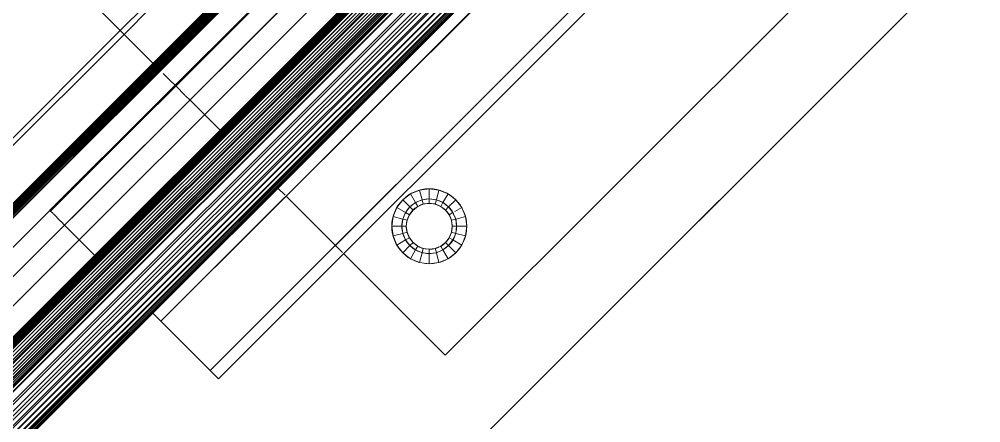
# Model space of a CAD drawing. Header units: millimetres. Extents: x -21051 to 202668, y -15646 to 13691.
# Drawn here: x -9757.2 to -9372.6, y 184.6 to 346.2 of the extents above; entities that cross this region are included whole.
import ezdxf

# ---------------------------------------------------------------- set-up
doc = ezdxf.new("R2010")
doc.units = ezdxf.units.MM
doc.layers.add('G-IMPT', color=8, linetype='Continuous', lineweight=5)
doc.layers.add('I-FURN', color=30, linetype='Continuous', lineweight=5)
doc.layers.get('0').off()
doc.layers.get('I-FURN').off()

# ---------------------------------------------------------------- blocks, each defined once
blk = doc.blocks.new('Sony_TV_Stand_7519 - Eileen_TV_Stand_Tall_dwg-V23-00_Ground floor')
at = {"layer": 'G-IMPT'}
for p, q in [((0, 215), (472.5, 215)), ((0, 215), (472.5, 215)), ((0, 215), (472.5, 215)), ((7.5, 215), (465, 215)), ((7.5, 215), (465, 215)), ((7.5, 215), (465, 215)), ((465, 215), (7.5, 215)), ((7.5, 215), (465, 215)), ((465, 215), (7.5, 215)), ((465, 215), (7.5, 215)), ((7.5, 215), (465, 215)), ((7.5, 215), (465, 215)), ((7.5, 215), (465, 215)), ((465, 215), (7.5, 215)), ((7.5, 215), (465, 215)), ((96.25, 71.42), (12.5, 71.42)), ((12.5, 71.42), (96.25, 71.42)), ((12.5, 70), (96.25, 70)), ((96.25, 70), (12.5, 70)), ((106.28, 71.42), (96.25, 71.42)), ((96.25, 71.42), (106.28, 71.42)), ((96.25, 70), (105.71, 70)), ((105.71, 70), (96.25, 70))]:
    blk.add_line(p, q, dxfattribs=at)
at = {"layer": 'G-IMPT', "flags": 128}
blk.add_lwpolyline([(0, 129.31), (0, 215), (472.5, 215)], dxfattribs=at)
blk = doc.blocks.new('Sony_TV_Stand_7519 - Sony_TV_Stand_7519-V24-00_Ground floor')
at = {"layer": 'G-IMPT'}
for p, q in [((-210, 45), (-210, 0.3)), ((-210, 0.3), (-210, 45)), ((-210, 0.3), (-210, 45)), ((-210, 0.3), (-210, 45)), ((512.13, 0.17), (-513.16, 0.17)), ((512.13, 0.27), (-512.65, 0.27)), ((512.13, 0.3), (-512.13, 0.3)), ((-512.13, 0.3), (183.41, 0.3)), ((183.38, 0.27), (-476.82, 0.27)), ((-476.82, 0.27), (183.38, 0.27)), ((476.79, 0.3), (-476.79, 0.3)), ((-476.79, 0.3), (476.79, 0.3)), ((-476.79, 0.3), (476.79, 0.3)), ((476.79, 0.3), (-476.79, 0.3)), ((-476.79, 0.3), (476.79, 0.3)), ((476.79, 0.3), (-476.79, 0.3)), ((476.79, 0.17), (-476.79, 0.17)), ((-476.79, 0.17), (476.79, 0.17)), ((407.56, 0), (-476.79, 0)), ((-210, 0.3), (-210, -2.29)), ((-210, -2.29), (-210, 0.3)), ((-210, -2.29), (-210, 0.3)), ((-210, -2.29), (-210, 0.3)), ((-516.1, -3.67), (512.13, -3.67)), ((-516.07, -3.15), (512.13, -3.15)), ((-515.96, -2.64), (512.13, -2.64)), ((-515.8, -2.15), (512.13, -2.15)), ((-515.57, -1.68), (512.13, -1.68)), ((-515.28, -1.25), (512.13, -1.25)), ((-514.94, -0.86), (512.13, -0.86)), ((-514.55, -0.52), (512.13, -0.52)), ((-514.12, -0.23), (512.13, -0.23)), ((-514.12, -0.23), (512.13, -0.23)), ((-513.65, 0), (512.13, 0)), ((407.56, 0), (-476.79, 0)), ((-476.79, -0.23), (476.79, -0.23)), ((476.79, -0.23), (-476.79, -0.23)), ((-476.79, -0.52), (476.79, -0.52)), ((476.79, -0.52), (-476.79, -0.52)), ((-476.79, -0.86), (476.79, -0.86)), ((476.79, -0.86), (-476.79, -0.86)), ((476.79, -1.25), (-476.79, -1.25)), ((476.79, -1.25), (-476.79, -1.25)), ((476.79, -1.68), (-476.79, -1.68)), ((476.79, -1.68), (-476.79, -1.68)), ((476.79, -2.15), (-476.79, -2.15)), ((476.79, -2.15), (-476.79, -2.15)), ((-476.79, -2.64), (476.79, -2.64)), ((476.79, -2.64), (-476.79, -2.64)), ((-476.79, -3.15), (476.79, -3.15)), ((476.79, -3.15), (-476.79, -3.15)), ((-476.79, -3.67), (476.79, -3.67)), ((476.79, -3.67), (-476.79, -3.67)), ((-476.79, -3.86), (476.79, -3.86)), ((476.79, -3.86), (-476.79, -3.86)), ((-476.79, -3.86), (476.79, -3.86)), ((-476.79, -3.86), (476.79, -3.86)), ((-476.79, -3.86), (476.79, -3.86)), ((-476.79, -3.86), (476.79, -3.86)), ((-210, -5.47), (-210, -9.64)), ((-210, -9.64), (-210, -5.47)), ((-210, -9.64), (-210, -5.47)), ((-210, -9.64), (-210, -5.47)), ((-210, -9.65), (-210, -12.18)), ((-210, -12.18), (-210, -9.65)), ((-210, -12.18), (-210, -9.65)), ((-210, -12.18), (-210, -9.65)), ((544.18, -12.18), (-544.18, -12.18)), ((544.18, -12.18), (-544.18, -12.18)), ((-516.1, -12.18), (516.1, -12.18)), ((-516.1, -12.18), (516.1, -12.18)), ((516.1, -12.18), (-516.1, -12.18)), ((516.1, -12.18), (-516.1, -12.18)), ((516.1, -12.18), (-516.1, -12.18)), ((516.1, -12.18), (-516.1, -12.18)), ((-516.1, -12.18), (516.1, -12.18)), ((516.1, -12.18), (-516.1, -12.18)), ((-280.79, -12.18), (280.79, -12.18)), ((280.79, -12.18), (-280.79, -12.18)), ((-280.79, -12.18), (-280.79, -12.57)), ((280.79, -12.18), (-280.79, -12.18)), ((-280.79, -13.97), (-280.79, -12.57)), ((-280.79, -12.57), (280.79, -12.57)), ((-280.79, -14.17), (-280.79, -18.42)), ((-280.79, -18.42), (-280.79, -14.17)), ((-280.79, -14.17), (-280.79, -18.42)), ((-280.79, -18.42), (-280.79, -14.17)), ((-210, -12.57), (-210, -17.88)), ((-210, -17.88), (-210, -12.57)), ((-210, -17.88), (-210, -12.57)), ((-210, -17.88), (-210, -12.57)), ((-280.79, -18.48), (-280.79, -20.5)), ((-280.79, -20.5), (-280.79, -18.48)), ((-280.79, -18.48), (-280.79, -20.5)), ((-280.79, -20.5), (-280.79, -18.48)), ((-210, -18.16), (-210, -20.5)), ((-210, -20.5), (-210, -18.16)), ((-210, -20.5), (-210, -18.16)), ((-210, -20.5), (-210, -18.16)), ((555.41, -20.5), (-555.41, -20.5)), ((555.41, -20.5), (-555.41, -20.5)), ((544.18, -20.5), (-544.18, -20.5)), ((516.1, -20.5), (-516.1, -20.5)), ((516.1, -20.5), (-516.1, -20.5)), ((516.1, -20.5), (-516.1, -20.5)), ((-280.79, -20.5), (-280.79, -28.82)), ((-280.79, -28.82), (-280.79, -20.5)), ((-280.79, -20.5), (-280.79, -28.82)), ((-280.79, -28.82), (-280.79, -20.5)), ((-210, -20.5), (-210, -28.82)), ((-210, -28.82), (-210, -20.5)), ((-210, -28.82), (-210, -20.5)), ((-210, -28.82), (-210, -20.5)), ((-555.41, -28.82), (555.41, -28.82)), ((516.1, -28.82), (-516.1, -28.82)), ((516.1, -28.82), (-516.1, -28.82)), ((-516.1, -28.82), (516.1, -28.82)), ((-516.1, -28.82), (516.1, -28.82)), ((-516.1, -28.82), (516.1, -28.82)), ((-516.1, -28.82), (516.1, -28.82)), ((-516.1, -28.82), (516.1, -28.82)), ((-516.1, -28.82), (516.1, -28.82)), ((516.1, -28.82), (-516.1, -28.82)), ((-280.79, -28.82), (-280.79, -37.48)), ((-280.79, -37.48), (-280.79, -28.82)), ((-280.79, -28.82), (-280.79, -37.48)), ((-280.79, -37.48), (-280.79, -28.82)), ((-210, -28.82), (-210, -37.46)), ((-210, -37.46), (-210, -28.82)), ((-210, -37.46), (-210, -28.82)), ((-210, -37.46), (-210, -28.82)), ((516.1, -37.58), (-516.1, -37.58)), ((516.1, -37.98), (-516.1, -37.98)), ((516.1, -38.37), (-516.1, -38.37)), ((516.1, -38.37), (-516.1, -38.37)), ((-210, -37.95), (-210, -40.81)), ((-210, -40.81), (-210, -37.95)), ((-210, -40.81), (-210, -37.95)), ((-210, -40.81), (-210, -37.95)), ((-516.1, -38.75), (516.1, -38.75)), ((-516.1, -39.11), (516.1, -39.11)), ((516.1, -39.11), (-516.1, -39.11)), ((516.1, -39.45), (-516.1, -39.45)), ((-516.1, -39.77), (516.1, -39.77)), ((-516.1, -40.07), (516.1, -40.07)), ((-516.1, -40.33), (516.1, -40.33)), ((-516.1, -40.56), (516.1, -40.56)), ((-516.1, -40.76), (516.1, -40.76)), ((516.1, -41.8), (-516.1, -41.8)), ((-516.1, -41.8), (516.1, -41.8)), ((-280.79, -38.84), (-280.79, -40.8)), ((-280.79, -40.8), (-280.79, -38.84)), ((-280.79, -38.84), (-280.79, -40.8)), ((-280.79, -40.8), (-280.79, -38.84)), ((516.1, -42.92), (-516.1, -42.92)), ((-516.1, -42.92), (516.1, -42.92)), ((516.1, -44.03), (-516.1, -44.03)), ((-516.1, -44.03), (516.1, -44.03)), ((516.1, -44.73), (-516.1, -44.73)), ((516.1, -44.73), (-516.1, -44.73)), ((516.1, -45.11), (-516.1, -45.11)), ((-516.1, -45.11), (516.1, -45.11)), ((516.1, -46.16), (-516.1, -46.16)), ((-516.1, -46.16), (516.1, -46.16)), ((516.1, -47.15), (-516.1, -47.15)), ((-516.1, -47.15), (516.1, -47.15)), ((516.1, -48.09), (-516.1, -48.09)), ((-516.1, -48.09), (516.1, -48.09)), ((516.1, -48.96), (-516.1, -48.96)), ((-516.1, -48.96), (516.1, -48.96)), ((516.1, -49.13), (-516.1, -49.13)), ((516.1, -49.13), (-516.1, -49.13)), ((516.1, -49.75), (-516.1, -49.75)), ((-516.1, -49.75), (516.1, -49.75)), ((516.1, -50.44), (-516.1, -50.44)), ((-516.1, -50.44), (516.1, -50.44)), ((516.1, -51.04), (-516.1, -51.04)), ((-516.1, -51.04), (516.1, -51.04)), ((516.1, -51.54), (-516.1, -51.54)), ((-516.1, -51.54), (516.1, -51.54)), ((205.84, -51.93), (-516.1, -51.93)), ((-516.1, -51.93), (205.84, -51.93)), ((516.1, -52.9), (-516.1, -52.9)), ((516.1, -52.9), (-516.1, -52.9)), ((516.1, -53.13), (-516.1, -53.13)), ((516.1, -53.13), (-516.1, -53.13)), ((516.1, -55.91), (-516.1, -55.91)), ((516.1, -55.91), (-516.1, -55.91)), ((516.1, -56.73), (-516.1, -56.73)), ((516.1, -56.73), (-516.1, -56.73)), ((516.1, -58.65), (-516.1, -58.65)), ((516.1, -58.65), (-516.1, -58.65)), ((516.1, -59.92), (-516.1, -59.92)), ((516.1, -59.92), (-516.1, -59.92)), ((516.1, -61.1), (-516.1, -61.1)), ((516.1, -61.1), (-516.1, -61.1)), ((516.1, -62.69), (-516.1, -62.69)), ((516.1, -62.69), (-516.1, -62.69)), ((516.1, -63.28), (-516.1, -63.28)), ((516.1, -63.28), (-516.1, -63.28)), ((516.1, -65.04), (-516.1, -65.04)), ((516.1, -65.04), (-516.1, -65.04)), ((516.1, -65.16), (-516.1, -65.16)), ((516.1, -65.16), (-516.1, -65.16)), ((516.1, -66.76), (-516.1, -66.76)), ((516.1, -66.76), (-516.1, -66.76)), ((516.1, -66.97), (-516.1, -66.97)), ((516.1, -66.97), (-516.1, -66.97)), ((516.1, -68.08), (-516.1, -68.08)), ((516.1, -68.08), (-516.1, -68.08)), ((516.1, -68.48), (-516.1, -68.48)), ((516.1, -68.48), (-516.1, -68.48)), ((516.1, -69.1), (-516.1, -69.1)), ((516.1, -69.1), (-516.1, -69.1)), ((516.1, -69.55), (-516.1, -69.55)), ((516.1, -69.55), (-516.1, -69.55)), ((516.1, -69.83), (-516.1, -69.83)), ((516.1, -69.83), (-516.1, -69.83)), ((516.1, -70.2), (-516.1, -70.2)), ((516.1, -70.2), (-516.1, -70.2)), ((516.1, -70.27), (-516.1, -70.27)), ((516.1, -70.27), (-516.1, -70.27)), ((-280.79, -70.42), (-516.1, -70.42)), ((516.1, -70.42), (-516.1, -70.42)), ((-280.79, -70.42), (-516.1, -70.42)), ((-516.1, -70.42), (516.1, -70.42)), ((-280.79, -70.42), (280.79, -70.42)), ((-280.79, -70.42), (280.79, -70.42)), ((-280.79, -102.86), (-280.79, -70.42)), ((-280.79, -75.01), (-280.79, -70.42)), ((-280.79, -70.42), (280.79, -70.42)), ((280.79, -70.42), (-280.79, -70.42)), ((280.79, -70.42), (-280.79, -70.42)), ((-280.79, -75.01), (-280.79, -70.42)), ((280.79, -70.42), (-280.79, -70.42)), ((280.79, -70.42), (-280.79, -70.42)), ((280.79, -70.42), (-280.79, -70.42)), ((-210, -70.42), (-210, -74.43)), ((-210, -74.43), (-210, -70.42)), ((-210, -74.43), (-210, -70.42)), ((-210, -74.43), (-210, -70.42)), ((-280.79, -75.01), (280.79, -75.01)), ((-280.79, -107.49), (-280.79, -75.01)), ((-280.79, -75.01), (280.79, -75.01)), ((-280.79, -107.49), (-280.79, -75.01)), ((-210, -75.01), (-210, -106.9)), ((-210, -106.9), (-210, -75.01)), ((-210, -106.9), (-210, -75.01)), ((-210, -106.9), (-210, -75.01)), ((-280.79, -107.49), (-280.79, -102.86)), ((280.79, -102.86), (-280.79, -102.86)), ((-280.79, -102.86), (-280.79, -107.49)), ((-280.79, -107.49), (280.79, -107.49)), ((-280.79, -107.49), (280.79, -107.49)), ((-280.79, -107.49), (280.79, -107.49)), ((-280.79, -107.49), (280.79, -107.49)), ((-210, -107.49), (-210, -165)), ((-210, -165), (-210, -107.49)), ((-210, -165), (-210, -107.49)), ((-210, -165), (-210, -107.49)), ((-188.61, -113.39), (-185.5, -111.01)), ((-185.5, -111.01), (-181.88, -109.51)), ((-185.5, -111.01), (-183.48, -114.52)), ((-181.88, -109.51), (-178, -109)), ((-181.88, -109.51), (-180.83, -113.42)), ((-178, -109), (-178, -113.05)), ((-178, -109), (-174.12, -109.51)), ((-174.12, -109.51), (-175.17, -113.42)), ((-174.12, -109.51), (-170.5, -111.01)), ((-170.5, -111.01), (-172.53, -114.52)), ((-170.5, -111.01), (-167.39, -113.39)), ((-190.99, -116.5), (-188.61, -113.39)), ((-188.61, -113.39), (-185.74, -116.26)), ((-183.48, -114.52), (-185.74, -116.26)), ((-183.48, -114.52), (-180.83, -113.42)), ((-183.48, -114.52), (-182.6, -116.03)), ((-182.6, -116.03), (-180.38, -115.12)), ((-182.6, -116.03), (-180.38, -115.12)), ((-182.6, -116.03), (-180.38, -115.12)), ((-180.83, -113.42), (-178, -113.05)), ((-180.83, -113.42), (-180.38, -115.12)), ((-178, -114.8), (-180.38, -115.12)), ((-180.38, -115.12), (-178, -114.8)), ((-180.38, -115.12), (-178, -114.8)), ((-178, -113.05), (-178, -114.8)), ((-175.17, -113.42), (-178, -113.05)), ((-175.62, -115.12), (-178, -114.8)), ((-178, -114.8), (-175.62, -115.12)), ((-175.62, -115.12), (-178, -114.8)), ((-175.17, -113.42), (-175.62, -115.12)), ((-175.62, -115.12), (-173.4, -116.03)), ((-175.62, -115.12), (-173.4, -116.03)), ((-173.4, -116.03), (-175.62, -115.12)), ((-172.53, -114.52), (-175.17, -113.42)), ((-172.53, -114.52), (-173.4, -116.03)), ((-172.53, -114.52), (-170.26, -116.26)), ((-167.39, -113.39), (-170.26, -116.26)), ((-167.39, -113.39), (-165.01, -116.5)), ((-192.49, -120.12), (-190.99, -116.5)), ((-190.99, -116.5), (-187.48, -118.52)), ((-187.48, -118.52), (-188.58, -121.17)), ((-187.48, -118.52), (-185.74, -116.26)), ((-187.48, -118.52), (-185.97, -119.4)), ((-185.97, -119.4), (-184.5, -117.5)), ((-184.5, -117.5), (-185.97, -119.4)), ((-185.97, -119.4), (-184.5, -117.5)), ((-184.5, -117.5), (-185.74, -116.26)), ((-184.5, -117.5), (-182.6, -116.03)), ((-184.5, -117.5), (-182.6, -116.03)), ((-182.6, -116.03), (-184.5, -117.5)), ((-171.5, -117.5), (-173.4, -116.03)), ((-173.4, -116.03), (-171.5, -117.5)), ((-173.4, -116.03), (-171.5, -117.5)), ((-170.26, -116.26), (-171.5, -117.5)), ((-171.5, -117.5), (-170.03, -119.4)), ((-171.5, -117.5), (-170.03, -119.4)), ((-170.03, -119.4), (-171.5, -117.5)), ((-170.26, -116.26), (-168.52, -118.52)), ((-170.03, -119.4), (-168.52, -118.52)), ((-165.01, -116.5), (-168.52, -118.52)), ((-167.42, -121.17), (-168.52, -118.52)), ((-165.01, -116.5), (-163.51, -120.12)), ((-193, -124), (-192.49, -120.12)), ((-192.49, -120.12), (-188.58, -121.17)), ((-188.58, -121.17), (-188.95, -124)), ((-186.88, -121.62), (-188.58, -121.17)), ((-187.2, -124), (-186.88, -121.62)), ((-186.88, -121.62), (-187.2, -124)), ((-186.88, -121.62), (-187.2, -124)), ((-186.88, -121.62), (-185.97, -119.4)), ((-186.88, -121.62), (-185.97, -119.4)), ((-186.88, -121.62), (-185.97, -119.4)), ((-169.12, -121.62), (-170.03, -119.4)), ((-169.12, -121.62), (-170.03, -119.4)), ((-169.12, -121.62), (-170.03, -119.4)), ((-167.42, -121.17), (-169.12, -121.62)), ((-169.12, -121.62), (-168.8, -124)), ((-168.8, -124), (-169.12, -121.62)), ((-168.8, -124), (-169.12, -121.62)), ((-163.51, -120.12), (-167.42, -121.17)), ((-167.42, -121.17), (-167.05, -124)), ((-163.51, -120.12), (-163, -124)), ((-193, -124), (-188.95, -124)), ((-193, -124), (-192.49, -127.88)), ((-192.49, -127.88), (-188.58, -126.83)), ((-188.95, -124), (-187.2, -124)), ((-188.95, -124), (-188.58, -126.83)), ((-188.58, -126.83), (-186.88, -126.38)), ((-187.48, -129.48), (-188.58, -126.83)), ((-187.2, -124), (-186.88, -126.38)), ((-187.2, -124), (-186.88, -126.38)), ((-186.88, -126.38), (-187.2, -124)), ((-185.97, -128.6), (-186.88, -126.38)), ((-186.88, -126.38), (-185.97, -128.6)), ((-185.97, -128.6), (-186.88, -126.38)), ((-170.03, -128.6), (-169.12, -126.38)), ((-170.03, -128.6), (-169.12, -126.38)), ((-169.12, -126.38), (-170.03, -128.6)), ((-168.8, -124), (-169.12, -126.38)), ((-168.8, -124), (-169.12, -126.38)), ((-168.8, -124), (-169.12, -126.38)), ((-169.12, -126.38), (-167.42, -126.83)), ((-167.42, -126.83), (-169.12, -126.38)), ((-168.8, -124), (-167.05, -124)), ((-167.05, -124), (-167.42, -126.83)), ((-163, -124), (-167.05, -124)), ((-163.51, -127.88), (-163, -124)), ((-192.49, -127.88), (-190.99, -131.5)), ((-190.99, -131.5), (-187.48, -129.48)), ((-185.97, -128.6), (-187.48, -129.48)), ((-185.74, -131.74), (-187.48, -129.48)), ((-185.97, -128.6), (-184.5, -130.5)), ((-185.97, -128.6), (-184.5, -130.5)), ((-184.5, -130.5), (-185.97, -128.6)), ((-184.5, -130.5), (-185.74, -131.74)), ((-184.5, -130.5), (-182.6, -131.97)), ((-184.5, -130.5), (-182.6, -131.97)), ((-184.5, -130.5), (-182.6, -131.97)), ((-173.4, -131.97), (-171.5, -130.5)), ((-171.5, -130.5), (-173.4, -131.97)), ((-171.5, -130.5), (-173.4, -131.97)), ((-171.5, -130.5), (-170.03, -128.6)), ((-171.5, -130.5), (-170.03, -128.6)), ((-171.5, -130.5), (-170.03, -128.6)), ((-170.26, -131.74), (-171.5, -130.5)), ((-168.52, -129.48), (-170.26, -131.74)), ((-168.52, -129.48), (-170.03, -128.6)), ((-168.52, -129.48), (-167.67, -127.44)), ((-165.01, -131.5), (-168.52, -129.48)), ((-163.51, -127.88), (-166.64, -127.04)), ((-163.51, -127.88), (-166.64, -127.04)), ((-165.01, -131.5), (-163.51, -127.88)), ((-190.99, -131.5), (-188.61, -134.61)), ((-188.61, -134.61), (-185.74, -131.74)), ((-183.49, -133.48), (-185.74, -131.74)), ((-185.5, -136.99), (-183.48, -133.48)), ((-185.5, -136.99), (-183.48, -133.48)), ((-183.48, -133.48), (-180.83, -134.58)), ((-183.47, -133.47), (-182.6, -131.97)), ((-183.47, -133.47), (-182.6, -131.97)), ((-182.6, -131.97), (-181.13, -132.58)), ((-182.6, -131.97), (-181.13, -132.58)), ((-182.6, -131.97), (-181.13, -132.58)), ((-181.88, -138.49), (-180.83, -134.58)), ((-180.83, -134.58), (-180.38, -132.88)), ((-180.83, -134.58), (-178, -134.95)), ((-178, -133.2), (-180.38, -132.88)), ((-178, -133.2), (-180.38, -132.88)), ((-178, -133.2), (-180.38, -132.88)), ((-178, -133.2), (-175.62, -132.88)), ((-175.62, -132.88), (-178, -133.2)), ((-178, -133.2), (-175.62, -132.88)), ((-178, -134.95), (-178, -133.2)), ((-178, -134.95), (-175.17, -134.58)), ((-173.4, -131.97), (-175.62, -132.88)), ((-173.4, -131.97), (-175.62, -132.88)), ((-175.62, -132.88), (-173.4, -131.97)), ((-175.17, -134.58), (-175.62, -132.88)), ((-175.17, -134.58), (-172.53, -133.48)), ((-174.12, -138.49), (-175.17, -134.58)), ((-172.53, -133.48), (-173.4, -131.97)), ((-170.26, -131.74), (-172.53, -133.48)), ((-170.5, -136.99), (-172.53, -133.48)), ((-167.39, -134.61), (-170.26, -131.74)), ((-167.39, -134.61), (-165.01, -131.5)), ((-187.89, -135.16), (-185.5, -136.99)), ((-185.5, -136.99), (-181.88, -138.49)), ((-178, -139), (-178, -134.95)), ((-174.12, -138.49), (-170.5, -136.99)), ((-170.5, -136.99), (-167.39, -134.61)), ((-181.88, -138.49), (-178, -139)), ((-178, -139), (-174.12, -138.49)), ((-210, -165), (210, -165)), ((-210, -165), (210, -165)), ((210, -165), (-210, -165)), ((210, -165), (-210, -165))]:
    blk.add_line(p, q, dxfattribs=at)
at = {"layer": 'G-IMPT', "flags": 128}
for points in [[(513.16, 0.17), (513.65, 0), (512.13, 0), (-513.65, 0), (-513.16, 0.17), (512.13, 0.17), (512.13, 0.27), (512.13, 0.3)], [(-512.13, 0.3), (-512.65, 0.27), (512.13, 0.27)], [(-516.1, -3.67), (512.13, -3.67), (516.1, -3.67)], [(-516.07, -3.15), (512.13, -3.15), (516.07, -3.15)], [(-515.96, -2.64), (512.13, -2.64), (515.96, -2.64)], [(-515.8, -2.15), (512.13, -2.15), (515.8, -2.15)], [(-515.57, -1.68), (512.13, -1.68), (515.57, -1.68)], [(-515.28, -1.25), (512.13, -1.25), (515.28, -1.25)], [(-514.94, -0.86), (512.13, -0.86), (514.94, -0.86)], [(-514.55, -0.52), (512.13, -0.52), (514.55, -0.52)], [(-280.79, -12.18), (-280.79, -12.57), (-280.79, -13.97)], [(516.1, -37.17), (516.1, -37.58), (516.1, -37.98), (516.1, -38.37), (516.1, -38.75), (-516.1, -38.75), (-516.1, -39.11), (-516.1, -39.45)], [(516.1, -37.58), (-516.1, -37.58), (-516.1, -37.98)], [(516.1, -37.98), (-516.1, -37.98), (-516.1, -38.37), (-516.1, -38.75)], [(516.1, -38.75), (516.1, -39.11), (516.1, -39.45), (516.1, -39.77), (-516.1, -39.77), (-516.1, -39.45), (516.1, -39.45)], [(-516.1, -39.77), (-516.1, -40.07), (516.1, -40.07), (516.1, -40.33), (516.1, -40.56), (-516.1, -40.56), (-516.1, -40.33)], [(516.1, -40.33), (-516.1, -40.33), (-516.1, -40.07)], [(516.1, -40.56), (516.1, -40.76), (-516.1, -40.76), (-516.1, -40.56)], [(280.79, -107.49), (280.79, -102.86), (-280.79, -102.86), (-280.79, -70.42)], [(-280.79, -70.42), (-280.79, -75.01), (280.79, -75.01)], [(-185.5, -111.01), (-183.48, -114.52), (-182.6, -116.03)], [(-181.88, -109.51), (-180.83, -113.42), (-180.38, -115.12)], [(-178, -109), (-178, -113.05), (-178, -114.8)], [(-174.12, -109.51), (-175.17, -113.42), (-175.62, -115.12)], [(-170.5, -111.01), (-172.53, -114.52), (-173.4, -116.03)], [(-188.61, -113.39), (-185.74, -116.26), (-184.5, -117.5)], [(-167.39, -113.39), (-170.26, -116.26), (-171.5, -117.5)], [(-190.99, -116.5), (-187.48, -118.52), (-185.97, -119.4)], [(-165.01, -116.5), (-168.52, -118.52), (-170.03, -119.4)], [(-192.49, -120.12), (-188.58, -121.17), (-186.88, -121.62)], [(-163.51, -120.12), (-167.42, -121.17), (-169.12, -121.62)], [(-193, -124), (-188.95, -124), (-187.2, -124)], [(-192.49, -127.88), (-188.58, -126.83), (-186.88, -126.38)], [(-163, -124), (-167.05, -124), (-168.8, -124)], [(-190.99, -131.5), (-187.48, -129.48), (-185.97, -128.6)], [(-188.61, -134.61), (-185.74, -131.74), (-184.5, -130.5)], [(-167.39, -134.61), (-170.26, -131.74), (-171.5, -130.5)], [(-165.01, -131.5), (-168.52, -129.48), (-170.03, -128.6)], [(-181.88, -138.49), (-180.83, -134.58), (-180.38, -132.88)], [(-178, -139), (-178, -134.95), (-178, -133.2)], [(-174.12, -138.49), (-175.17, -134.58), (-175.62, -132.88)], [(-170.5, -136.99), (-172.53, -133.48), (-173.4, -131.97)]]:
    blk.add_lwpolyline(points, dxfattribs=at)
at = {"layer": 'G-IMPT'}
blk.add_circle((-178, -124), 15, dxfattribs=at)
for radius, start, end in [(10.95, 341.6424, 180), (9.2, 329.7762, 180), (9.2, 329.7762, 180), (10.95, 180, 337.6395), (9.2, 180, 250.1842), (9.2, 180, 250.1842), (9.2, 252, 328.7076), (9.2, 252, 328.7076)]:
    blk.add_arc((-178, -124), radius, start, end, dxfattribs=at)
at = {"extrusion": (0, 0, -1), "xscale": 1.5, "yscale": 1.5, "zscale": -1.5, "rotation": 180}
blk.add_blockref('Sony_TV_Stand_7519 - Eileen_TV_Stand_Tall_dwg-V23-00_Ground floor', (354.38, 123.77), dxfattribs=at)

msp = doc.modelspace()

# ---------------------------------------------------------------- block references
at = {"layer": 'I-FURN', "color": 10, "rotation": 44.99999999999974}
msp.add_blockref('Sony_TV_Stand_7519 - Sony_TV_Stand_7519-V24-00_Ground floor', (-9554.99, 476.85), dxfattribs=at)

doc.saveas('drawing.dxf')
